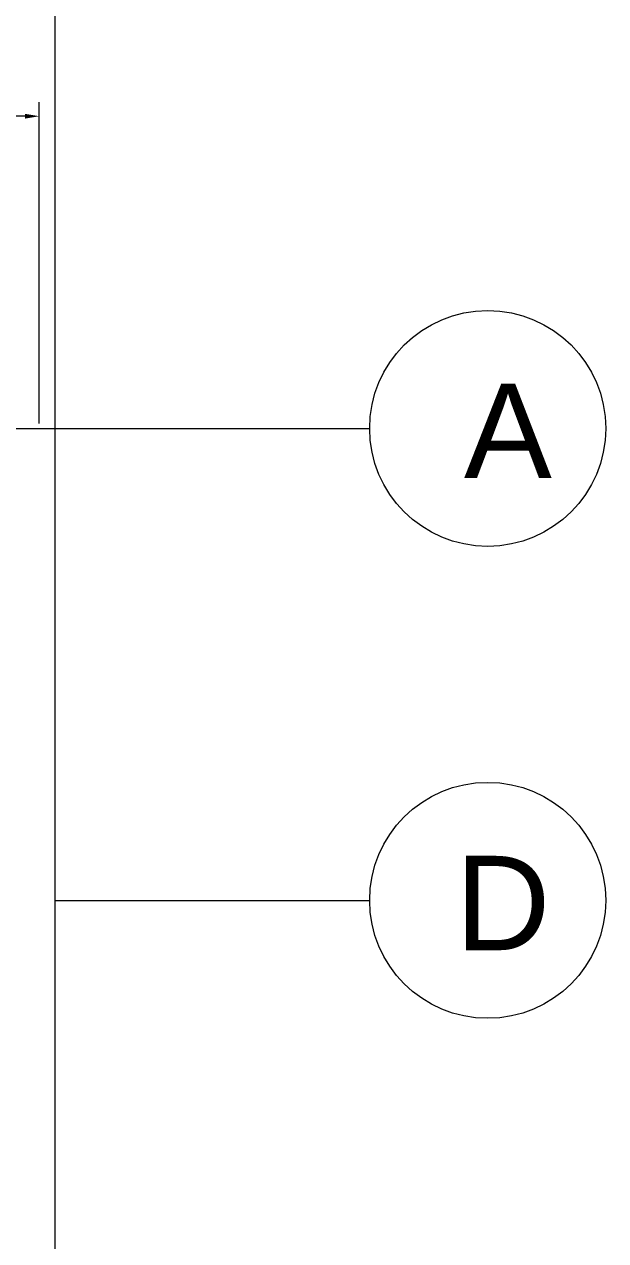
# Model space of a CAD drawing. Header units: millimetres. Extents: x 2391 to 3323, y 1596 to 2537.
# Drawn here: x 2797.03 to 2804.42, y 2488.51 to 2503.97 of the extents above; entities that cross this region are included whole.
import ezdxf

# ---------------------------------------------------------------- set-up
doc = ezdxf.new("R2010")
doc.units = ezdxf.units.MM
for name, color, linetype in [('dimensions', 203, 'Continuous'), ('doors and windows schedule', 11, 'Continuous'), ('exterior wall', 140, 'Continuous'), ('Lightning text', 211, 'Continuous')]:
    doc.layers.add(name, color=color, linetype=linetype)
doc.styles.get("Standard").update_dxf_attribs({"font": 'arial.ttf'})

msp = doc.modelspace()

# ---------------------------------------------------------------- linework, layer by layer
at = {"layer": 'dimensions', "lineweight": 13}
for p, q in [((2797.223, 2498.895), (2797.223, 2502.982)), ((2797.043, 2502.802), (2778.166, 2502.802))]:
    msp.add_line(p, q, dxfattribs=at)
at = {"layer": 'dimensions'}
msp.add_solid([(2797.043, 2502.832), (2797.043, 2502.772), (2797.223, 2502.802)], dxfattribs=at)
at = {"layer": 'exterior wall', "lineweight": 13}
for p in [(2757.023, 2498.833), (2797.423, 2468.833)]:
    msp.add_line(p, (2797.423, 2498.833), dxfattribs=at)
at = {"layer": 'Lightning text', "linetype": 'ByBlock', "lineweight": 13, "ltscale": 0.02}
for p, q in [((2797.423, 2498.833), (2797.423, 2506.833)), ((2797.423, 2498.833), (2801.423, 2498.833)), ((2797.423, 2492.833), (2801.423, 2492.833))]:
    msp.add_line(p, q, dxfattribs=at)
for centre in [(2802.923, 2498.833), (2802.923, 2492.833)]:
    msp.add_circle(centre, 1.5, dxfattribs=at)

# ---------------------------------------------------------------- texts
at = {"layer": 'doors and windows schedule'}
for s, p in [('A', (2802.621, 2498.201)), ('D', (2802.51, 2492.199))]:
    msp.add_text(s, height=1.2, dxfattribs=at).set_placement(p)

doc.saveas('drawing.dxf')
